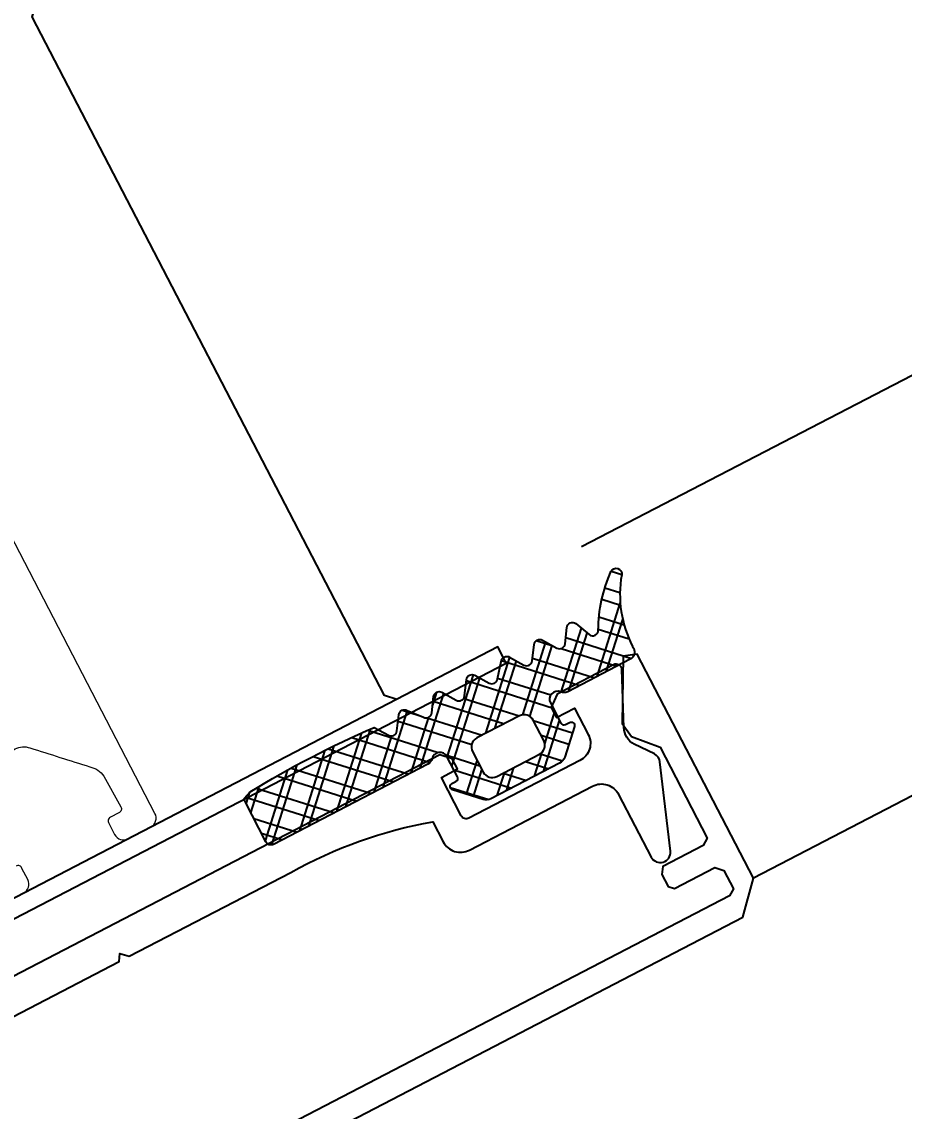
# Model space of a CAD drawing. Header units: millimetres. Extents: x -222892 to 671268, y 0 to 135099.
# Drawn here: x 75897.8 to 75945.1, y 106454.5 to 106512.8 of the extents above; entities that cross this region are included whole.
import ezdxf
from ezdxf import colors
from ezdxf.entities.mleader import LeaderData, LeaderLine
from ezdxf.math import Vec2, Vec3

# ---------------------------------------------------------------- set-up
doc = ezdxf.new("R2010")
doc.units = ezdxf.units.MM
for name, color, linetype in [('_TEXT', 7, 'Continuous'), ('АР_новое окно', 155, 'Continuous'), ('АР_Сущ Несущая стена', 216, 'Continuous')]:
    doc.layers.add(name, color=color, linetype=linetype)
doc.layers.add('АР_Окна', color=4, linetype='Continuous', lineweight=5)
doc.styles.add('ISOCPEUR', font='isocpeur.ttf', dxfattribs={"width": 0.85})

# ---------------------------------------------------------------- blocks, each defined once
blk = doc.blocks.new('_DotSmall')
at = {"color": 0, "linetype": 'ByBlock', "const_width": 0.5}
blk.add_lwpolyline([(-0.0625, 0, 1), (0.0625, 0, 1)], format="xyb", close=True, dxfattribs=at)
blk = doc.blocks.new('стойка витр.')
h = blk.add_hatch()
h.set_pattern_fill('ANSI37', scale=0.5, angle=-69.23283665521843)
h.set_pattern_definition([(335.7671633447816, (-69115.91679156918, 318510.7132420751), (0.6515825639889636, 1.447617495164233), []), (65.76716334478155, (-69115.91679156918, 318510.7132420751), (-1.447617495164233, 0.6515825639889636), [])])
edge = h.paths.add_edge_path()
edge.add_arc((-61.4231846681505, -46.18171078326122), 0.5487303657935584, 155.7657062155241, 200.7671633447816)
edge.add_line((-61.92355794899049, -45.95647403381008), (-61.2158101547102, -44.38418138318229))
edge.add_arc((-61.04906058835331, -44.45924160668073), 0.1828645893715156, 20.76716334478156, 155.7657062155241)
edge.add_line((-60.87807688978501, -44.39440310015198), (-60.79158864807687, -44.62247867199039))
edge.add_arc((-60.62063568932354, -44.55765182228788), 0.1828317201998032, 200.7671633447816, 290.7671633447816)
edge.add_line((-60.55580883962102, -44.72860478100483), (-59.41573388126562, -44.29627843504568))
edge.add_arc((-59.56703588945675, -43.89728440591716), 0.4267183308264255, -69.23283665521843, 72.29363907948373)
edge.add_arc((-59.30747769982554, -43.08429274379887), 0.4267017864716978, 200.7671633447816, 252.293639079486)
edge.add_line((-59.70645626049372, -43.23558888620755), (-63.00984306025202, -34.52432573194528))
edge.add_arc((-62.72490235927398, -34.41627373836673), 0.3047399585219917, 110.7671633447816, 200.7671633447816)
edge.add_line((-62.83295435277978, -34.13133303751965), (-60.55276270053582, -33.26666451912024))
edge.add_arc((-60.44481104638544, -33.55134061801073), 0.3044569814295733, 76.40287424864536, 110.7671633447816)
edge.add_line((-60.3732352333609, -33.25541671472456), (-60.07017099490622, -33.59351893464918))
edge.add_arc((-108.2133039044274, -55.86215009907028), 53.04387976268197, 16.71140087810911, 24.82292581145404)
edge.add_line((-57.40971669906867, -40.60932389061054), (-57.92081016927841, -41.32469074693654))
edge.add_arc((-57.67080742027611, -41.49902445886983), 0.304784542952794, 145.110888314415, 256.4234383751481)
edge.add_line((-57.74235391136608, -41.79529244099831), (-56.88543317024596, -41.99189640294935))
edge.add_arc((-56.95697966133594, -42.28816438507783), 0.304784542952794, -34.8891116855724, 76.4234383751481)
edge.add_line((-56.70697691233363, -42.46249809701112), (-57.17481998566655, -43.29191928954242))
edge.add_arc((-56.92481723669334, -43.46625300146843), 0.304784542952794, 145.1108883144276, 256.4234383751481)
edge.add_line((-56.99636372778332, -43.76252098359691), (-56.1394429866632, -43.95912494554796))
edge.add_arc((-56.21098947775317, -44.25539292764006), 0.3047845429175452, -34.88911168634446, 76.4234383742182)
edge.add_line((-55.96098672877997, -44.42972663955879), (-56.47208019898972, -45.14509349588479))
edge.add_arc((-56.22207744998741, -45.31942720781808), 0.304784542952794, 145.110888314415, 256.4234383752311)
edge.add_line((-56.29362394107739, -45.61569518994656), (-55.43668121195515, -45.81235713578644))
edge.add_arc((-55.50822770304512, -46.10862511790765), 0.3047845429466369, -34.88911168643649, 76.42343837776687)
edge.add_line((-55.25822495407192, -46.28295882984094), (-55.76931842428166, -46.99832568616694))
edge.add_arc((-55.51931567527936, -47.17265939811477), 0.3047845429466368, 145.1108883110316, 256.4234383751786)
edge.add_line((-55.59086216636933, -47.46892738023598), (-54.69071301640361, -47.77952769444528))
edge.add_arc((-54.76225950749358, -48.07579567657376), 0.304784542952794, -34.88911168566796, 76.42343837513553)
edge.add_line((-54.51225675849128, -48.25012938850705), (-55.0233282406989, -48.96555422872189))
edge.add_arc((-54.7733254917257, -49.13988794066245), 0.3047845429466368, 145.1108883109486, 256.4234383751578)
edge.add_line((-54.84487198281568, -49.43615592278366), (-53.98795124169555, -49.6327598847347))
edge.add_arc((-54.05949773284374, -49.92902786688501), 0.3047845429818857, -34.88911169317796, 76.42343837111807)
edge.add_line((-53.80949498384143, -50.10336157886923), (-54.32058845405118, -50.81872843519523))
edge.add_arc((-54.07058570504887, -50.99306214712851), 0.3047845429527939, 145.110888314415, 256.4234383750821)
edge.add_line((-54.14213219613885, -51.289330129257), (-53.29055360303028, -51.47184183257195))
edge.add_arc((-53.362076024001, -51.76811134383752), 0.3047803799531579, -43.67508993618791, 76.42790436632716)
edge.add_line((-53.141638296569, -51.97858292939782), (-53.80995652789716, -52.62318184232572))
edge.add_arc((-53.58948976171087, -52.83365406201483), 0.304801821276656, 136.3285933989482, 262.747126980386)
edge.add_arc((-54.63612651554286, -61.05759711530845), 7.985474883734515, 59.5860415328172, 82.74712698038475)
edge.add_arc((-50.74783774605021, -54.43386708250182), 0.3048115604497932, 253.2910110232634, 419.5860415328165)
edge.add_arc((-52.57053616183111, -60.50577614369104), 6.03477116777137, 73.29101102326332, 110.7671633447816)
edge.add_line((-54.71029190413537, -54.86308986830409), (-54.82445022999309, -54.90637969896488))
edge.add_arc((-54.97574411131791, -54.50740710097307), 0.4266954176128115, 200.7671633447816, 290.7671633447816)
edge.add_line((-55.37471671431558, -54.65870098416781), (-56.71485841512913, -51.12465313347639))
edge.add_arc((-56.31587985443184, -50.97335699107498), 0.4267017864716978, 149.2366398299847, 200.7671633447816)
edge.add_arc((-57.04912318740389, -50.53689152278093), 0.4266140358978636, -30.76336017001563, 40.01429570365114)
edge.add_arc((-57.04924751253566, -50.53686138928606), 0.4266898917694475, 40.00046259028549, 110.7671633447816)
edge.add_line((-57.20053943697712, -50.13789395169442), (-58.34061702035251, -50.57022129308461))
edge.add_arc((-58.27579017065, -50.74117425180884), 0.1828317201998032, 110.7671633447816, 200.7671633447816)
edge.add_line((-58.44674312937423, -50.80600110151136), (-58.36025488766609, -51.03407667334977))
edge.add_arc((-58.5312385862635, -51.09891517987853), 0.1828645893715156, 245.768620474039, 380.7671633447816)
edge.add_line((-58.60629032819998, -51.26566856380668), (-60.17861897521652, -50.55800074261788))
edge.add_arc((-59.95340767674497, -50.05761600615369), 0.5487303657759914, 200.7671633447816, 245.768620474038)
edge.add_line((-60.46648650063435, -50.25217996134597), (-61.93626349206897, -46.37627473846078))
edge = h.paths.add_edge_path(flags=16)
edge.add_arc((-59.3589242202288, -49.0410722918532), 0.5414973949664272, 200.7671633447816, 290.7671633447816)
edge.add_line((-60.77816753828665, -46.82561758724478), (-59.8652400081919, -49.23307164497237))
edge.add_arc((-60.27185175029445, -46.63361823412561), 0.5414973949664272, 110.7671633447816, 200.7671633447816)
edge.add_line((-59.31039323387085, -45.68990118378861), (-60.46385110344272, -46.12730244614795))
edge.add_arc((-59.11839388072258, -46.19621697176626), 0.5414973949664272, 20.76716334478156, 110.7671633447816)
edge.add_line((-57.69915056266473, -48.4116716763674), (-58.61207809275948, -46.00421761863981))
edge.add_arc((-58.20546635065693, -48.60367102949385), 0.5414973949664272, -69.23283665521843, 20.76716334478156)
edge.add_line((-59.16692486710963, -49.54738807983085), (-58.01346699753776, -49.10998681747151))
at = {"lineweight": 0, "ltscale": 100, "transparency": 33554687}
for points in [[(-91.4479567084054, -1.960141251613095), (-69.79711318280897, -59.05493725829001), (-67.79633972485317, -59.86096016635565), (-55.14222276612418, -55.06240889040782), (-55.17360051473952, -54.29197395897063), (-58.74284135404741, -53.81994964957266), (-59.49761640312499, -54.23655585793313), (-60.24856024209294, -55.69488708899735), (-65.37859903858043, -57.64024244590109), (-65.73629895772319, -57.38465222291416), (-66.6008891230158, -55.10466719327087), (-67.02936398953898, -55.00637070929224), (-67.71337109521846, -55.26575215648336), (-67.85490698204376, -55.58020167878567), (-66.99031681675115, -57.86018670842168), (-67.20262765098596, -58.33192996972502), (-68.22862381348386, -58.72099664351117), (-68.58632373265573, -58.46540642052423), (-90.15068845250062, -1.598661102303595)], [(-56.0608929025766, -41.98018508909445), (-55.7778211288678, -41.3512860444971), (-17.47126860445132, -26.8251079561378), (-16.84236955983215, -27.10817972981749), (-16.28037825660431, -28.59019029343472)]]:
    blk.add_lwpolyline(points, dxfattribs=at)
for points in [[(-71.78454054114991, -16.33338165576424), (-68.2828855071275, -25.56749207813118), (-67.85441064060433, -25.66578856210981), (-68.06674346281216, -26.13747383952432), (-64.60831683766446, -35.257587909633, -0.08279896819570452), (-62.79196445917478, -43.13942544953898), (-63.93198596592993, -43.57173152618634, 0.4143260923033303), (-64.53356650879141, -44.90831919242919), (-61.89652362803463, -51.86238660132221, -0.4143260923197836), (-62.49810417322442, -53.19897426147509), (-66.03213605380733, -54.539109906269, 0.8270430078467679), (-65.84594417811604, -55.60071914693981), (-61.02268547978019, -55.59720897083025, 0.2496293600316565), (-60.5639567229955, -55.36182965500484), (-59.91132736596046, -54.3320132763838, -0.2673491356416615), (-58.97583718542592, -53.89078178507043), (-55.8782996214868, -54.15051325823879, 0.5512236456822476), (-55.5684323037276, -53.73866745794658), (-56.77889371593483, -50.54659564225585), (-57.45105016132584, -50.14953851031169), (-58.02103192274808, -50.36568055463431), (-57.63195425496087, -51.39170570910937), (-59.11396481856355, -51.95369701235177, -0.4143260923197838), (-60.45053247085889, -51.35207201584126), (-62.82818291042349, -45.08204070453939, -0.414362099391309), (-62.65124893639586, -44.68894855178223), (-60.48523126714281, -43.867575801356), (-60.13938200823031, -44.77960460352188), (-59.56940024680807, -44.56346255919925), (-59.28629948117305, -43.93455252060812), (-73.55412178576807, -6.30930235532287)], [(-64.53033920991584, -19.64587643784762), (-64.05480472955969, -20.89989428329136, 0.410627156480438), (-63.35370618529851, -21.2207818566676), (-62.72021259606117, -20.98055557451153, 0.4925517741577297), (-62.57218080674647, -20.68314875576471)], [(-59.94503853938659, -19.40384657128016, -1.575399656426527e-05), (-56.87977393603069, -20.78551547546522, -0.4398191101055806), (-56.36006749374792, -22.15601788895583, -1.575399656426528e-05), (-57.73845635901671, -25.2227588602982, -0.2080566110632873), (-58.32981322327396, -25.9019745689875), (-60.05946139091975, -26.62167684709857, -0.4411110715409258), (-60.37391091321479, -26.48014096025872), (-60.5532914591895, -26.00710185356729, 0.4925517741577297), (-60.86130306290579, -25.88263065828505), (-61.49479665214312, -26.12285694043385, 0.410627156480438), (-61.80683951149695, -26.82793655114801), (-61.3313050311408, -28.08195439658448, 0.4143255057077639), (-60.62370682114852, -28.40042247599195), (-29.6323624739598, -16.64818975485105, 0.5239329190821609)]]:
    blk.add_lwpolyline(points, format="xyb", dxfattribs=at)
blk.add_lwpolyline([(-72.91737339223619, -0.2793946658493951), (-54.81141330953687, -48.02608389785019), (-53.89938450735644, -47.68023463893769), (-72.00534459005576, 0.06645459306309931)], close=True)
at = {"color": 7, "lineweight": 0, "ltscale": 100, "transparency": 33554687}
blk.add_lwpolyline([(-53.29055360303028, -51.47184183257923, -0.5779496213016146), (-53.141638296569, -51.97858292939782), (-53.80995652789716, -52.62318184232572, 0.615333828900983), (-53.62795459362678, -53.13601908472629, -0.1014034095220688), (-50.59355139863328, -54.17098724229436, -0.8870851218243345), (-50.83548992767464, -54.72580403192842, 0.1649969122064492), (-54.71037595931557, -54.86312174275372), (-54.82437231158838, -54.90635015161388, -0.4143043114941015), (-55.37473404189222, -54.65865529014263), (-56.71485869266326, -51.12465240150777, -0.2286961432583318), (-56.6825516007957, -50.75512261017138, 0.3190489133936659), (-56.72238630641368, -50.26258777469775, 0.3190018552396916), (-57.20057019143132, -50.1379056140504), (-58.34056270623114, -50.57020069668943, 0.4143996870833266), (-58.44672253300087, -50.80605541561818), (-58.36026571528055, -51.03404812018562, -0.6683385997492722), (-58.60634048073553, -51.26564599134144), (-60.17864607612137, -50.55798854513705, -0.1988829373258806), (-60.46647005763953, -50.25222332264093), (-61.93627993503469, -46.37623137718037, -0.1988829373551211), (-61.92357014780282, -45.95650113405281), (-61.21583272970747, -44.38423153456097, -0.6683385997492723), (-60.87806606217055, -44.39443165331613), (-60.79160924445023, -44.62242435788357, 0.4143996870833266), (-60.55575452549965, -44.72858418460964), (-59.41576201069984, -44.29628910197061, 0.7102015621310012), (-59.43724861560622, -43.49078250258754, -0.2286961432583318), (-59.70645598293049, -43.23558961817616), (-63.00981577733182, -34.52439767894975, -0.414362099440266), (-62.83288180333329, -34.13130552614166), (-60.55286778177833, -33.26670436685527, -0.1511707915363169), (-60.3732352333609, -33.25541671472456), (-60.07017099493532, -33.59351893464918, -0.03540799054371244), (-57.40971669906867, -40.60932389061054), (-57.92081016927841, -41.32469074693654, 0.527867958552825), (-57.74235391136608, -41.79529244099831), (-56.88543317024596, -41.99189640294935, -0.5278679585528249), (-56.70697691233363, -42.46249809701112), (-57.17481998566655, -43.29191928953514, 0.527867958552825), (-56.99636372778332, -43.76252098359691), (-56.1394429866632, -43.95912494554796, -0.5278679585528249), (-55.96098672877997, -44.42972663955879), (-56.47208019898972, -45.14509349588479, 0.527867958552825), (-56.29362394107739, -45.61569518994656), (-55.43668121195515, -45.81235713578644, -0.5278679585717272), (-55.25822495407192, -46.28295882984094), (-55.76931842428166, -46.99832568616694, 0.5278679585717273), (-55.59086216636933, -47.46892738023598), (-54.69071301640361, -47.77952769444528, -0.5278679585528249), (-54.51225675849128, -48.25012938850705), (-55.02332824072801, -48.96555422872189, 0.5278679585717273), (-54.84487198281568, -49.43615592278366), (-53.98795124169555, -49.6327598847347, -0.5278679585717272), (-53.80949498384143, -50.10336157886923), (-54.32058845405118, -50.81872843519523, 0.5278679585528251), (-54.14213219613885, -51.289330129257)], format="xyb", close=True, dxfattribs=at)
at = {"color": 7}
blk.add_lwpolyline([(-57.69915056266473, -48.4116716763674), (-58.61207809275948, -46.00421761863981, 0.414213562373095), (-59.31039323387085, -45.68990118378861), (-60.46385110341362, -46.12730244614795, 0.414213562373095), (-60.77816753828665, -46.82561758724478), (-59.8652400081919, -49.23307164497237, 0.414213562373095), (-59.16692486710963, -49.54738807983085), (-58.01346699753776, -49.10998681747151, 0.414213562373095)], format="xyb", close=True, dxfattribs=at)
blk = doc.blocks.new('A$Cec9b444d')
at = {"layer": 'АР_новое окно', "ltscale": 100}
h = blk.add_hatch(dxfattribs=at)
h.set_pattern_fill('ANSI37', color=256, scale=0.4999999999999999, angle=27.43327265420542)
h.set_pattern_definition([(72.43327265420541, (-308116.4379450754, -111681.5800657095), (-1.513468681378775, 0.4791333848581134), []), (162.4332726542054, (-308116.4379450754, -111681.5800657095), (-0.4791333848581135, -1.513468681378774), [])])
edge = h.paths.add_edge_path()
edge.add_arc((270.7787874737148, -6114.809890319274), 0.5487303657935583, 252.431815524948, 297.4332726542054)
edge.add_line((270.6131583979562, -6115.333027034444), (268.9693375865384, -6114.812580822573))
edge.add_arc((269.024533532447, -6114.638245333976), 0.1828645893715156, 117.4332726542054, 252.431815524948)
edge.add_line((268.9402850237049, -6114.475944237617), (269.1567788512816, -6114.363564946673))
edge.add_arc((269.0725454888889, -6114.201293029169), 0.1828317201998032, 297.4332726542054, 387.4332726542054)
edge.add_line((269.2348174063459, -6114.117059666821), (268.6730701993736, -6113.034878048264))
edge.add_arc((268.2943372037655, -6113.231473701762), 0.4267183308264255, 27.43327265420542, 168.9597483889076)
edge.add_arc((267.456711423529, -6113.068044974769), 0.4267017864716978, 297.4332726542054, 348.9597483889098)
edge.add_line((267.6532994553517, -6113.446763287428), (259.3843967916519, -6117.73904925534))
edge.add_arc((259.2439984417454, -6117.468577926493), 0.3047399585219916, 207.4332726542054, 297.4332726542054)
edge.add_line((258.9735271129986, -6117.608976276324), (257.8500121347154, -6115.444573423039))
edge.add_arc((258.1202322980909, -6115.304305450063), 0.3044569814295733, 173.0689835580692, 207.4332726542054)
edge.add_line((257.8180002390868, -6115.267565335334), (258.1186360321784, -6114.927301961335))
edge.add_arc((285.8253312644165, -6160.159947468592), 53.04387976268197, 113.3775101875329, 121.4890351208779)
edge.add_line((264.778176360591, -6111.470416245417), (265.5480363621837, -6111.895012350411))
edge.add_arc((265.692170356709, -6111.626462523973), 0.3047845429527939, 241.7769976238389, 353.089547684572)
edge.add_line((265.994740764591, -6111.663133573221), (266.0905414364046, -6110.789183628607))
edge.add_arc((266.3931118443986, -6110.825854677822), 0.3047845429527939, 61.77699762385146, 173.089547684572)
edge.add_line((266.5372458388119, -6110.557304851416), (267.4153684640232, -6110.92570315613))
edge.add_arc((267.5595024585565, -6110.657153329719), 0.3047845429527939, 241.7769976238514, 353.089547684572)
edge.add_line((267.8620728665503, -6110.693824378934), (267.9578735383639, -6109.81987443432))
edge.add_arc((268.260443946246, -6109.856545483568), 0.3047845429175451, 61.7769976230794, 173.0895476836421)
edge.add_line((268.4045779406677, -6109.587995657191), (269.1744379422603, -6110.012591762184))
edge.add_arc((269.3185719367814, -6109.744041935732), 0.3047845429527939, 241.7769976238389, 353.0895476846549)
edge.add_line((269.6211423446676, -6109.780712984992), (269.7169980559147, -6108.906734470072))
edge.add_arc((270.0195684639085, -6108.943405519287), 0.3047845429466368, 61.77699762298737, 173.0895476871907)
edge.add_line((270.1637024583301, -6108.674855692909), (270.9335624599228, -6109.099451797902))
edge.add_arc((271.0776964544439, -6108.830901971451), 0.3047845429466368, 241.7769976204554, 353.0895476846025)
edge.add_line((271.3802668623259, -6108.867573020698), (271.5842751183329, -6107.93745384614))
edge.add_arc((271.8868455263309, -6107.974124895368), 0.3047845429527939, 61.7769976237559, 173.0895476845594)
edge.add_line((272.0309795207443, -6107.705575068963), (272.8008945617703, -6108.13014260365))
edge.add_arc((272.9450285562996, -6107.861592777224), 0.3047845429466368, 241.7769976203724, 353.0895476845818)
edge.add_line((273.2475989641817, -6107.898263826472), (273.3433996359954, -6107.024313881859))
edge.add_arc((273.6459700440098, -6107.060984931142), 0.3047845429818856, 61.77699761624589, 173.0895476805419)
edge.add_line((273.7901040385348, -6106.792435104705), (274.5599640401275, -6107.217031209699))
edge.add_arc((274.7040980345409, -6106.948481383293), 0.3047845429527939, 241.7769976238389, 353.089547684506)
edge.add_line((275.0066684425348, -6106.985152432507), (275.0890922604845, -6106.118144395476))
edge.add_arc((275.3916613931624, -6106.154791359776), 0.3047803799531579, 52.99101937323594, 173.094013675751)
edge.add_line((275.5751209545343, -6105.911411678318), (276.2929426019397, -6106.500384597401))
edge.add_arc((276.4763994221994, -6106.256975999903), 0.3048018212766559, 232.9947027083721, 359.4132362898099)
edge.add_arc((284.7662413999765, -6106.341874897016), 7.985474883734514, 156.2521508422411, 179.4132362898086)
edge.add_arc((277.735925974273, -6103.248777078004), 0.3048115604497932, 349.9571203326873, 516.2521508422403)
edge.add_arc((283.9783705752836, -6104.354306166725), 6.034771167771369, 169.9571203326872, 207.4332726542054)
edge.add_line((278.6222215590848, -6107.134617436426), (278.6784705979753, -6107.242978769119))
edge.add_arc((278.2997579453084, -6107.439563862867), 0.4266954176128115, 297.4332726542054, 387.4332726542054)
edge.add_line((278.4963430414783, -6107.818276520418), (275.1417551742218, -6109.559601943705))
edge.add_arc((274.9451671423909, -6109.180883631019), 0.4267017864716978, 245.9027491394085, 297.4332726542054)
edge.add_arc((274.5967696753446, -6109.959836193922), 0.4266140358978635, 65.90274913940821, 136.680405013075)
edge.add_arc((274.5967541776088, -6109.95996317656), 0.4266898917694475, 136.6665718997093, 207.4332726542054)
edge.add_line((274.2180464232235, -6110.156545727637), (274.7797949235761, -6111.238729837923))
edge.add_arc((274.942066841033, -6111.154496475574), 0.1828317201998032, 207.4332726542054, 297.4332726542054)
edge.add_line((275.0263002034175, -6111.316768393051), (275.2427940309942, -6111.204389102107))
edge.add_arc((275.3270425398562, -6111.366690198461), 0.1828645893715156, 342.4347297834628, 477.4332726542054)
edge.add_line((275.5013808355637, -6111.421877277025), (274.9810182347555, -6113.065724557939))
edge.add_arc((274.4578730958877, -6112.900122090912), 0.5487303657759913, 297.4332726542054, 342.4347297834618)
edge.add_line((274.7106815573367, -6113.3871466221), (271.031595935176, -6115.296914850504))
edge = h.paths.add_edge_path(flags=16)
edge.add_arc((273.3791921655283, -6112.42766134787), 0.5414973949664271, 297.4332726542054, 387.4332726542054)
edge.add_line((271.3434654512392, -6114.094487040193), (273.6286682878684, -6112.908266272026))
edge.add_arc((271.0939893288868, -6113.613882115996), 0.5414973949664271, 207.4332726542054, 297.4332726542054)
edge.add_line((270.0450430585753, -6112.768473296685), (270.6133844047264, -6113.863358238322))
edge.add_arc((270.5256479827357, -6112.518997174358), 0.5414973949664271, 117.4332726542054, 207.4332726542054)
edge.add_line((272.5613746970247, -6110.852171482035), (270.2761718603955, -6112.038392250202))
edge.add_arc((272.8108508193773, -6111.332776406233), 0.5414973949664271, 27.43327265420542, 117.4332726542054)
edge.add_line((273.8597970896969, -6112.178185225571), (273.2914557435458, -6111.083300283934))
at = {"layer": 'АР_новое окно', "ltscale": 150}
for p, q in [((2706.528654920724, -4839.82426368607), (275.8895582958229, -6101.801852376133)), ((2715.263716069584, -4857.824045227067), (285.1053746792883, -6119.552027822766))]:
    blk.add_line(p, q, dxfattribs=at)
at = {"layer": 'АР_новое окно', "ltscale": 100}
for points in [[(265.9831939812618, -6109.971577163503), (265.3256867246794, -6109.763423746607), (246.4509638552482, -6073.402089162156), (246.6591172721797, -6072.744581905593), (248.0658709059656, -6072.014353345874)], [(230.3415516213618, -6149.765063105846), (284.5370571893659, -6121.632840786279), (285.1053746792932, -6119.552027822748), (278.8703330215197, -6107.5404906239), (278.1087490565875, -6107.661090835267), (278.0542449580709, -6111.26099589248), (278.5556514371019, -6111.962307271494), (280.0912956039889, -6112.538886512823), (282.6190109480683, -6117.408420438936), (282.4066716159717, -6117.793371867454), (280.2424648929688, -6118.916785036836), (280.1945716996107, -6119.35377376901), (280.5316013644465, -6120.003046793835), (280.8603549927294, -6120.107123502255), (283.0245617158441, -6118.983710332842), (283.5177614827621, -6119.139824344977), (284.0232988375085, -6120.113720122285), (283.81095950542, -6120.498671550831), (229.8319241452197, -6148.518526840146)]]:
    blk.add_lwpolyline(points, dxfattribs=at)
for points in [[(275.0890922605963, -6106.118144395444, -0.5779496213016146), (275.5751209545343, -6105.911411678318), (276.2929426019397, -6106.500384597401, 0.615333828900983), (276.7811854250195, -6106.260081274644, -0.1014034095220688), (277.4569132756837, -6103.126049732221, -0.8870851218243345), (278.0360642304885, -6103.301947695383, 0.1649969122064492), (278.6222629755086, -6107.134697223234), (278.678432205407, -6107.242904807425, -0.4143043114941015), (278.4962996677984, -6107.818299035158), (275.1417544793882, -6109.559602304342, -0.2286961432583318), (274.7709725867553, -6109.570409844926, 0.3190489133936659), (274.2863916815921, -6109.667150293019, 0.3190018552396916), (274.2180615768071, -6110.156574920366), (274.77976816146, -6111.238678281894, 0.4143996870833266), (275.0263517594782, -6111.316741630941), (275.2427669278608, -6111.204403171037, -0.6683385997492722), (275.5013642375562, -6111.421929710791), (274.9810092656378, -6113.06575289157, -0.1988829373258806), (274.7107227167372, -6113.387125256745), (271.0315547758789, -6115.296936215798, -0.1988829373551211), (270.613186731014, -6115.333036004913), (268.9693900193712, -6114.812597423235, -0.6683385997492723), (268.9403121268384, -6114.475930168686), (269.156727295221, -6114.363591708784, 0.4143996870833266), (269.2347906442296, -6114.117008110791), (268.6730840595768, -6113.034904749264, 0.7102015621310012), (267.8755173329756, -6113.149751919414, -0.2286961432583318), (267.6533001500653, -6113.446762926796), (259.3844650851509, -6117.739013805032, -0.414362099440266), (258.9734913658571, -6117.608907410963), (257.850063911226, -6115.444673168226, -0.1511707915363169), (257.8180002390868, -6115.267565335334), (258.1186360320748, -6114.927301961395, -0.03540799054371244), (264.778176360591, -6111.470416245417), (265.5480363621838, -6111.89501235041, 0.527867958552825), (265.994740764591, -6111.663133573221), (266.0905414364047, -6110.789183628606, -0.5278679585528249), (266.5372458388119, -6110.557304851416), (267.4153684641349, -6110.925703156096, 0.527867958552825), (267.8620728665503, -6110.693824378934), (267.957873538364, -6109.819874434321, -0.5278679585528249), (268.4045779406677, -6109.587995657191), (269.1744379422563, -6110.012591762169, 0.527867958552825), (269.6211423446676, -6109.780712984992), (269.7169980560265, -6108.906734470039, -0.5278679585717272), (270.1637024583301, -6108.674855692909), (270.9335624599187, -6109.099451797888, 0.5278679585717273), (271.3802668623259, -6108.867573020698), (271.5842751183329, -6107.93745384614, -0.5278679585528249), (272.0309795207443, -6107.705575068963), (272.8008945617745, -6108.130142603663, 0.5278679585717273), (273.2475989641817, -6107.898263826472), (273.3433996359954, -6107.02431388186, -0.5278679585717272), (273.7901040385348, -6106.792435104705), (274.5599640401274, -6107.217031209698, 0.5278679585528251), (275.0066684425348, -6106.985152432507)], [(272.5613746970247, -6110.852171482035), (270.2761718603956, -6112.038392250201, 0.414213562373095), (270.0450430585753, -6112.768473296685), (270.6133844047181, -6113.863358238293, 0.414213562373095), (271.3434654512392, -6114.094487040193), (273.6286682878684, -6112.908266272027, 0.414213562373095), (273.8597970896969, -6112.178185225571), (273.2914557435457, -6111.083300283935, 0.414213562373095)]]:
    blk.add_lwpolyline(points, format="xyb", close=True, dxfattribs=at)
blk.add_lwpolyline([(226.5210773686506, -6131.554862568567), (271.8431757578688, -6108.028717097452), (271.3937933480269, -6107.163001384542), (226.071694958697, -6130.68914685569)], close=True, dxfattribs=at)
blk.add_lwpolyline([(242.3350282495637, -6128.566089228497), (251.1002278441644, -6124.016181610017), (251.1481210375224, -6123.579192877844), (251.6412657649989, -6123.735335460257), (260.2982577754185, -6119.241597071765, -0.08279896819570452), (267.9159619590673, -6116.522574832366), (268.4776828289297, -6117.604705713595, 0.4143260923033303), (269.8750679028481, -6118.047063820242), (276.4760057349006, -6114.620597941484, -0.4143260923197836), (277.8733908030332, -6115.062956051152), (279.614708357309, -6118.417528759327, 0.8270430078467679), (280.6475268164621, -6118.109360583036), (280.084140815218, -6113.319117060401, 0.2496293600316565), (279.7971020583689, -6112.890813141811), (278.6984884284932, -6112.362140328399, -0.2673491356416615), (278.1516451458244, -6111.484194127871), (278.0500484669012, -6108.377447032742, 0.5512236456822476), (277.6050165495327, -6108.117482976889), (274.575039074149, -6109.690307126551), (274.2586923582293, -6110.404011132745), (274.5395385079491, -6110.945049053651), (275.5134618050856, -6110.439497413719), (276.2436903647591, -6111.846251047504, -0.4143260923197838), (275.8012857816454, -6113.243621403014), (269.849648494054, -6116.333043331761, -0.414362099391309), (269.438674774752, -6116.202936937663), (268.3714165501394, -6114.146910279114), (269.2371322630909, -6113.697527869154), (268.9562861132594, -6113.15648994828), (268.2987645715793, -6112.948309011652), (232.5841356132624, -6131.487334921402)], format="xyb", dxfattribs=at)
at = {"layer": 'АР_новое окно', "ltscale": 100, "rotation": 96.66610930942387}
blk.add_blockref('стойка витр.', (217.7790857105772, -6059.162881067494), dxfattribs=at)

msp = doc.modelspace()

# ---------------------------------------------------------------- linework, layer by layer
at = {"layer": 'АР_Сущ Несущая стена', "ltscale": 100}
for centre, radius, start, end in [((72738.563808896, 115505.873757868), 9805.264059527553, 273.2047159643546, 356.1549052783411), ((72739.64332639205, 115515.0715942176), 9162.045179755698, 273.4231994982844, 355.8268411845256)]:
    msp.add_arc(centre, radius, start, end, dxfattribs=at)

# ---------------------------------------------------------------- block references
at = {"layer": 'АР_Окна', "ltscale": 100}
msp.add_blockref('A$Cec9b444d', (75651.90621783369, 112586.4970597865), dxfattribs=at)

# ---------------------------------------------------------------- leaders
at = {"layer": '_TEXT'}
ml = msp.add_multileader_mtext('Standard', dxfattribs=at)
ml.set_content('+8,260', color=256, style='ISOCPEUR')
ml.set_leader_properties(color=256, linetype='Continuous', lineweight=-1)
ml.set_arrow_properties(name='DOTSMALL')
ml.build(insert=Vec2(0, 0))
ml.multileader.update_dxf_attribs({"has_dogleg": 0, "has_text_frame": 1, "text_left_attachment_type": 4, "text_right_attachment_type": 4, "dogleg_length": 0, "arrow_head_size": 180})
ctx = ml.context
ctx.base_point, ctx.char_height, ctx.arrow_head_size, ctx.landing_gap_size, ctx.plane_origin = Vec3(217551.6143983618, 129062.3890569006), 250, 180, 50, Vec3(226918.2582751394, 128243.6210549465)
ctx.left_attachment, ctx.right_attachment, ctx.text_align_type = 4, 4, 1
notes = []
notes.append((ctx, [(0, (0, 0, 0), (0, 0), (1, 0), 1, [])]))
ctx.mtext.insert, ctx.mtext.width, ctx.mtext.alignment, ctx.mtext.line_spacing_style, ctx.mtext.flow_direction = Vec3(217989.4268983618, 129395.722390234), 852.6970314602484, 2, 2, 5
ml = msp.add_multileader_mtext('Standard', dxfattribs=at)
ml.set_content('+4,080', color=256, style='ISOCPEUR')
ml.set_leader_properties(color=256, linetype='Continuous', lineweight=-1)
ml.set_arrow_properties(name='DOTSMALL')
ml.build(insert=Vec2(0, 0))
ml.multileader.update_dxf_attribs({"has_dogleg": 0, "has_text_frame": 1, "text_left_attachment_type": 4, "text_right_attachment_type": 4, "dogleg_length": 0, "arrow_head_size": 180})
ctx = ml.context
ctx.base_point, ctx.char_height, ctx.arrow_head_size, ctx.landing_gap_size, ctx.plane_origin = Vec3(87764.17855758959, 128875.8656331683), 250, 180, 50, Vec3(86462.73668141075, 127317.1117672203)
ctx.left_attachment, ctx.right_attachment, ctx.text_align_type = 4, 4, 1
notes.append((ctx, [(0, (0, 0, 0), (0, 0), (1, 0), 1, [])]))
ctx.mtext.insert, ctx.mtext.width, ctx.mtext.alignment, ctx.mtext.line_spacing_style, ctx.mtext.flow_direction = Vec3(88212.61605758959, 129209.1989665016), 852.6970314602484, 2, 2, 5
ml = msp.add_multileader_mtext('Standard', dxfattribs=at)
ml.set_content('+2,045', color=256, style='ISOCPEUR')
ml.set_leader_properties(color=256, linetype='Continuous', lineweight=-1)
ml.set_arrow_properties(name='DOTSMALL')
ml.build(insert=Vec2(0, 0))
ml.multileader.update_dxf_attribs({"has_dogleg": 0, "has_text_frame": 1, "text_left_attachment_type": 4, "text_right_attachment_type": 4, "dogleg_length": 0, "arrow_head_size": 180})
ctx = ml.context
ctx.base_point, ctx.char_height, ctx.arrow_head_size, ctx.landing_gap_size, ctx.plane_origin = Vec3(82361.76101800078, 128875.8656331683), 250, 180, 50, Vec3(81060.31914182194, 127317.1117672203)
ctx.left_attachment, ctx.right_attachment, ctx.text_align_type = 4, 4, 1
notes.append((ctx, [(0, (0, 0, 0), (0, 0), (1, 0), 1, [])]))
ctx.mtext.insert, ctx.mtext.width, ctx.mtext.alignment, ctx.mtext.line_spacing_style, ctx.mtext.flow_direction = Vec3(82810.19851800078, 129209.1989665016), 852.6970314602484, 2, 2, 5
ml = msp.add_multileader_mtext('Standard', dxfattribs=at)
ml.set_content('+6,175', color=256, style='ISOCPEUR')
ml.set_leader_properties(color=256, linetype='Continuous', lineweight=-1)
ml.set_arrow_properties(name='DOTSMALL')
ml.build(insert=Vec2(0, 0))
ml.multileader.update_dxf_attribs({"has_dogleg": 0, "has_text_frame": 1, "text_left_attachment_type": 4, "text_right_attachment_type": 4, "dogleg_length": 0, "arrow_head_size": 180})
ctx = ml.context
ctx.base_point, ctx.char_height, ctx.arrow_head_size, ctx.landing_gap_size, ctx.plane_origin = Vec3(222793.0128863436, 128796.4460044858), 250, 180, 50, Vec3(232159.6567631213, 127977.6780025317)
ctx.left_attachment, ctx.right_attachment, ctx.text_align_type = 4, 4, 1
notes.append((ctx, [(0, (0, 0, 0), (0, 0), (1, 0), 1, [])]))
ctx.mtext.insert, ctx.mtext.width, ctx.mtext.alignment, ctx.mtext.line_spacing_style, ctx.mtext.flow_direction = Vec3(223209.5753863436, 129129.7793378192), 852.6970314602484, 2, 2, 5
ml = msp.add_multileader_mtext('Standard', dxfattribs=at)
ml.set_content('+6,175', color=256, style='ISOCPEUR')
ml.set_leader_properties(color=256, linetype='Continuous', lineweight=-1)
ml.set_arrow_properties(name='DOTSMALL')
ml.build(insert=Vec2(0, 0))
ml.multileader.update_dxf_attribs({"has_dogleg": 0, "has_text_frame": 1, "text_left_attachment_type": 4, "text_right_attachment_type": 4, "dogleg_length": 0, "arrow_head_size": 180})
ctx = ml.context
ctx.base_point, ctx.char_height, ctx.arrow_head_size, ctx.landing_gap_size, ctx.plane_origin = Vec3(249011.2140361817, 126512.8812880571), 250, 180, 50, Vec3(258377.8579129594, 125694.113286103)
ctx.left_attachment, ctx.right_attachment, ctx.text_align_type = 4, 4, 1
notes.append((ctx, [(0, (0, 0, 0), (0, 0), (1, 0), 1, [])]))
ctx.mtext.insert, ctx.mtext.width, ctx.mtext.alignment, ctx.mtext.line_spacing_style, ctx.mtext.flow_direction = Vec3(249427.7765361817, 126846.2146213904), 852.6970314602484, 2, 2, 5
ml = msp.add_multileader_mtext('Standard', dxfattribs=at)
ml.set_content('+2,045', color=256, style='ISOCPEUR')
ml.set_leader_properties(color=256, linetype='Continuous', lineweight=-1)
ml.set_arrow_properties(name='DOTSMALL')
ml.build(insert=Vec2(0, 0))
ml.multileader.update_dxf_attribs({"has_dogleg": 0, "has_text_frame": 1, "text_left_attachment_type": 4, "text_right_attachment_type": 4, "dogleg_length": 0, "arrow_head_size": 180})
ctx = ml.context
ctx.base_point, ctx.char_height, ctx.arrow_head_size, ctx.landing_gap_size, ctx.plane_origin = Vec3(113079.9545436751, 126340.2993196389), 250, 180, 50, Vec3(111778.5126674963, 124781.5454536909)
ctx.left_attachment, ctx.right_attachment, ctx.text_align_type = 4, 4, 1
notes.append((ctx, [(0, (0, 0, 0), (0, 0), (1, 0), 1, [])]))
ctx.mtext.insert, ctx.mtext.width, ctx.mtext.alignment, ctx.mtext.line_spacing_style, ctx.mtext.flow_direction = Vec3(113528.3920436751, 126673.6326529723), 852.6970314602484, 2, 2, 5
ml = msp.add_multileader_mtext('Standard', dxfattribs=at)
ml.set_content('+4,080', color=256, style='ISOCPEUR')
ml.set_leader_properties(color=256, linetype='Continuous', lineweight=-1)
ml.set_arrow_properties(name='DOTSMALL')
ml.build(insert=Vec2(0, 0))
ml.multileader.update_dxf_attribs({"has_dogleg": 0, "has_text_frame": 1, "text_left_attachment_type": 4, "text_right_attachment_type": 4, "dogleg_length": 0, "arrow_head_size": 180})
ctx = ml.context
ctx.base_point, ctx.char_height, ctx.arrow_head_size, ctx.landing_gap_size, ctx.plane_origin = Vec3(83222.13444079482, 124964.6175387829), 250, 180, 50, Vec3(81920.69256461598, 123405.8636728349)
ctx.left_attachment, ctx.right_attachment, ctx.text_align_type = 4, 4, 1
notes.append((ctx, [(0, (0, 0, 0), (0, 0), (1, 0), 1, [])]))
ctx.mtext.insert, ctx.mtext.width, ctx.mtext.alignment, ctx.mtext.line_spacing_style, ctx.mtext.flow_direction = Vec3(83670.57194079482, 125297.9508721163), 852.6970314602484, 2, 2, 5
ml = msp.add_multileader_mtext('Standard', dxfattribs=at)
ml.set_content('+4,090', color=256, style='ISOCPEUR')
ml.set_leader_properties(color=256, linetype='Continuous', lineweight=-1)
ml.set_arrow_properties(name='DOTSMALL')
ml.build(insert=Vec2(0, 0))
ml.multileader.update_dxf_attribs({"has_dogleg": 0, "has_text_frame": 1, "text_left_attachment_type": 4, "text_right_attachment_type": 4, "dogleg_length": 0, "arrow_head_size": 180})
ctx = ml.context
ctx.base_point, ctx.char_height, ctx.arrow_head_size, ctx.landing_gap_size, ctx.plane_origin = Vec3(100162.7295763729, 121154.7753958358), 250, 180, 50, Vec3(98861.28770019411, 119596.0215298878)
ctx.left_attachment, ctx.right_attachment, ctx.text_align_type = 4, 4, 1
notes.append((ctx, [(0, (0, 0, 0), (0, 0), (1, 0), 1, [])]))
ctx.mtext.insert, ctx.mtext.width, ctx.mtext.alignment, ctx.mtext.line_spacing_style, ctx.mtext.flow_direction = Vec3(100611.1670763729, 121488.1087291691), 852.6970314602484, 2, 2, 5
ml = msp.add_multileader_mtext('Standard', dxfattribs=at)
ml.set_content('+8,260', color=256, style='ISOCPEUR')
ml.set_leader_properties(color=256, linetype='Continuous', lineweight=-1)
ml.set_arrow_properties(name='DOTSMALL')
ml.build(insert=Vec2(0, 0))
ml.multileader.update_dxf_attribs({"has_dogleg": 0, "has_text_frame": 1, "text_left_attachment_type": 4, "text_right_attachment_type": 4, "dogleg_length": 0, "arrow_head_size": 180})
ctx = ml.context
ctx.base_point, ctx.char_height, ctx.arrow_head_size, ctx.landing_gap_size, ctx.plane_origin = Vec3(199862.1649124452, 120820.9209232761), 250, 180, 50, Vec3(209228.8087892229, 120002.152921322)
ctx.left_attachment, ctx.right_attachment, ctx.text_align_type = 4, 4, 1
notes.append((ctx, [(0, (0, 0, 0), (0, 0), (1, 0), 1, [])]))
ctx.mtext.insert, ctx.mtext.width, ctx.mtext.alignment, ctx.mtext.line_spacing_style, ctx.mtext.flow_direction = Vec3(200299.9774124452, 121154.2542566095), 852.6970314602484, 2, 2, 5
ml = msp.add_multileader_mtext('Standard', dxfattribs=at)
ml.set_content('+4,090', color=256, style='ISOCPEUR')
ml.set_leader_properties(color=256, linetype='Continuous', lineweight=-1)
ml.set_arrow_properties(name='DOTSMALL')
ml.build(insert=Vec2(0, 0))
ml.multileader.update_dxf_attribs({"has_dogleg": 0, "has_text_frame": 1, "text_left_attachment_type": 4, "text_right_attachment_type": 4, "dogleg_length": 0, "arrow_head_size": 180})
ctx = ml.context
ctx.base_point, ctx.char_height, ctx.arrow_head_size, ctx.landing_gap_size, ctx.plane_origin = Vec3(113218.2260377183, 120570.9626496358), 250, 180, 50, Vec3(111916.7841615395, 119012.2087836878)
ctx.left_attachment, ctx.right_attachment, ctx.text_align_type = 4, 4, 1
notes.append((ctx, [(0, (0, 0, 0), (0, 0), (1, 0), 1, [])]))
ctx.mtext.insert, ctx.mtext.width, ctx.mtext.alignment, ctx.mtext.line_spacing_style, ctx.mtext.flow_direction = Vec3(113666.6635377183, 120904.2959829691), 852.6970314602484, 2, 2, 5
ml = msp.add_multileader_mtext('Standard', dxfattribs=at)
ml.set_content('+8,260', color=256, style='ISOCPEUR')
ml.set_leader_properties(color=256, linetype='Continuous', lineweight=-1)
ml.set_arrow_properties(name='DOTSMALL')
ml.build(insert=Vec2(0, 0))
ml.multileader.update_dxf_attribs({"has_dogleg": 0, "has_text_frame": 1, "text_left_attachment_type": 4, "text_right_attachment_type": 4, "dogleg_length": 0, "arrow_head_size": 180})
ctx = ml.context
ctx.base_point, ctx.char_height, ctx.arrow_head_size, ctx.landing_gap_size, ctx.plane_origin = Vec3(248252.5895821416, 119320.827540012), 250, 180, 50, Vec3(257619.2334589193, 118502.0595380578)
ctx.left_attachment, ctx.right_attachment, ctx.text_align_type = 4, 4, 1
notes.append((ctx, [(0, (0, 0, 0), (0, 0), (1, 0), 1, [])]))
ctx.mtext.insert, ctx.mtext.width, ctx.mtext.alignment, ctx.mtext.line_spacing_style, ctx.mtext.flow_direction = Vec3(248690.4020821416, 119654.1608733453), 852.6970314602484, 2, 2, 5
ml = msp.add_multileader_mtext('Standard', dxfattribs=at)
ml.set_content('+8,260', color=256, style='ISOCPEUR')
ml.set_leader_properties(color=256, linetype='Continuous', lineweight=-1)
ml.set_arrow_properties(name='DOTSMALL')
ml.build(insert=Vec2(0, 0))
ml.multileader.update_dxf_attribs({"has_dogleg": 0, "has_text_frame": 1, "text_left_attachment_type": 4, "text_right_attachment_type": 4, "dogleg_length": 0, "arrow_head_size": 180})
ctx = ml.context
ctx.base_point, ctx.char_height, ctx.arrow_head_size, ctx.landing_gap_size, ctx.plane_origin = Vec3(226624.4769248088, 118811.0305899883), 250, 180, 50, Vec3(235991.1208015865, 117992.2625880342)
ctx.left_attachment, ctx.right_attachment, ctx.text_align_type = 4, 4, 1
notes.append((ctx, [(0, (0, 0, 0), (0, 0), (1, 0), 1, [])]))
ctx.mtext.insert, ctx.mtext.width, ctx.mtext.alignment, ctx.mtext.line_spacing_style, ctx.mtext.flow_direction = Vec3(227062.2894248088, 119144.3639233217), 852.6970314602484, 2, 2, 5
ml = msp.add_multileader_mtext('Standard', dxfattribs=at)
ml.set_content('+8,260', color=256, style='ISOCPEUR')
ml.set_leader_properties(color=256, linetype='Continuous', lineweight=-1)
ml.set_arrow_properties(name='DOTSMALL')
ml.build(insert=Vec2(0, 0))
ml.multileader.update_dxf_attribs({"has_dogleg": 0, "has_text_frame": 1, "text_left_attachment_type": 4, "text_right_attachment_type": 4, "dogleg_length": 0, "arrow_head_size": 180})
ctx = ml.context
ctx.base_point, ctx.char_height, ctx.arrow_head_size, ctx.landing_gap_size, ctx.plane_origin = Vec3(208811.3343997641, 114473.8737060697), 250, 180, 50, Vec3(218177.9782765417, 113655.1057041156)
ctx.left_attachment, ctx.right_attachment, ctx.text_align_type = 4, 4, 1
notes.append((ctx, [(0, (0, 0, 0), (0, 0), (1, 0), 1, [])]))
ctx.mtext.insert, ctx.mtext.width, ctx.mtext.alignment, ctx.mtext.line_spacing_style, ctx.mtext.flow_direction = Vec3(209249.1468997641, 114807.207039403), 852.6970314602484, 2, 2, 5
ml = msp.add_multileader_mtext('Standard', dxfattribs=at)
ml.set_content('+8,260', color=256, style='ISOCPEUR')
ml.set_leader_properties(color=256, linetype='Continuous', lineweight=-1)
ml.set_arrow_properties(name='DOTSMALL')
ml.build(insert=Vec2(0, 0))
ml.multileader.update_dxf_attribs({"has_dogleg": 0, "has_text_frame": 1, "text_left_attachment_type": 4, "text_right_attachment_type": 4, "dogleg_length": 0, "arrow_head_size": 180})
ctx = ml.context
ctx.base_point, ctx.char_height, ctx.arrow_head_size, ctx.landing_gap_size, ctx.plane_origin = Vec3(191107.8180209438, 112062.6815340372), 250, 180, 50, Vec3(200474.4618977215, 111243.913532083)
ctx.left_attachment, ctx.right_attachment, ctx.text_align_type = 4, 4, 1
notes.append((ctx, [(0, (0, 0, 0), (0, 0), (1, 0), 1, [])]))
ctx.mtext.insert, ctx.mtext.width, ctx.mtext.alignment, ctx.mtext.line_spacing_style, ctx.mtext.flow_direction = Vec3(191545.6305209438, 112396.0148673705), 852.6970314602484, 2, 2, 5
for ctx, leaders in notes:
    for number, flags, end, landing, length, lines in leaders:
        leader = LeaderData()
        leader.index, (leader.has_last_leader_line, leader.has_dogleg_vector, leader.attachment_direction) = number, flags
        leader.last_leader_point, leader.dogleg_vector, leader.dogleg_length = Vec3(end), Vec3(landing), length
        for number, points, colour, breaks in lines:
            line = LeaderLine()
            line.index, line.vertices, line.color, line.breaks = number, Vec3.list(points), colors.encode_raw_color(colour), breaks
            leader.lines.append(line)
        ctx.leaders.append(leader)

doc.saveas('drawing.dxf')
